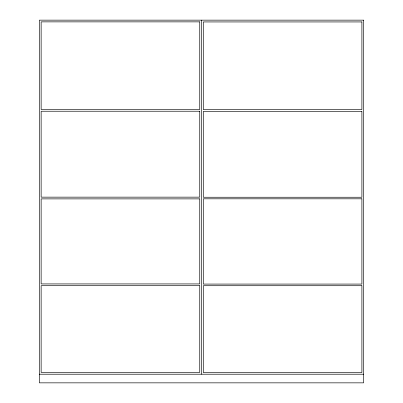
<?xml version="1.0" encoding="UTF-8"?>
<svg xmlns="http://www.w3.org/2000/svg" width="403" height="403" viewBox="0 0 403 403"><rect width="100%" height="100%" fill="white"/><g stroke="black" fill="none" stroke-linecap="round" stroke-linejoin="round"><path stroke-width="0.6" d="M39.358 374.211L363.642 374.211M201.5 20.15L201.5 374.211M363.642 20.15L39.358 20.15L39.358 382.85L363.642 382.85L363.642 20.15M199.747 21.868L41.141 21.868L41.141 109.51L199.747 109.51L199.747 21.868M361.899 21.938L203.288 21.938L203.288 109.591L361.899 109.591L361.899 21.938M199.747 111.233L41.141 111.233L41.141 197.153L199.747 197.153L199.747 111.233M361.899 111.389L203.288 111.389L203.288 197.248L361.899 197.248L361.899 111.389M361.899 198.81L203.288 198.81L203.288 284.08L361.899 284.08L361.899 198.81M199.747 198.881L41.141 198.881L41.141 283.929L199.747 283.929L199.747 198.881M199.747 285.702L41.141 285.702L41.141 372.443L199.747 372.443L199.747 285.702M361.899 285.717L203.288 285.717L203.288 372.558L361.899 372.558L361.899 285.717"/></g></svg>
